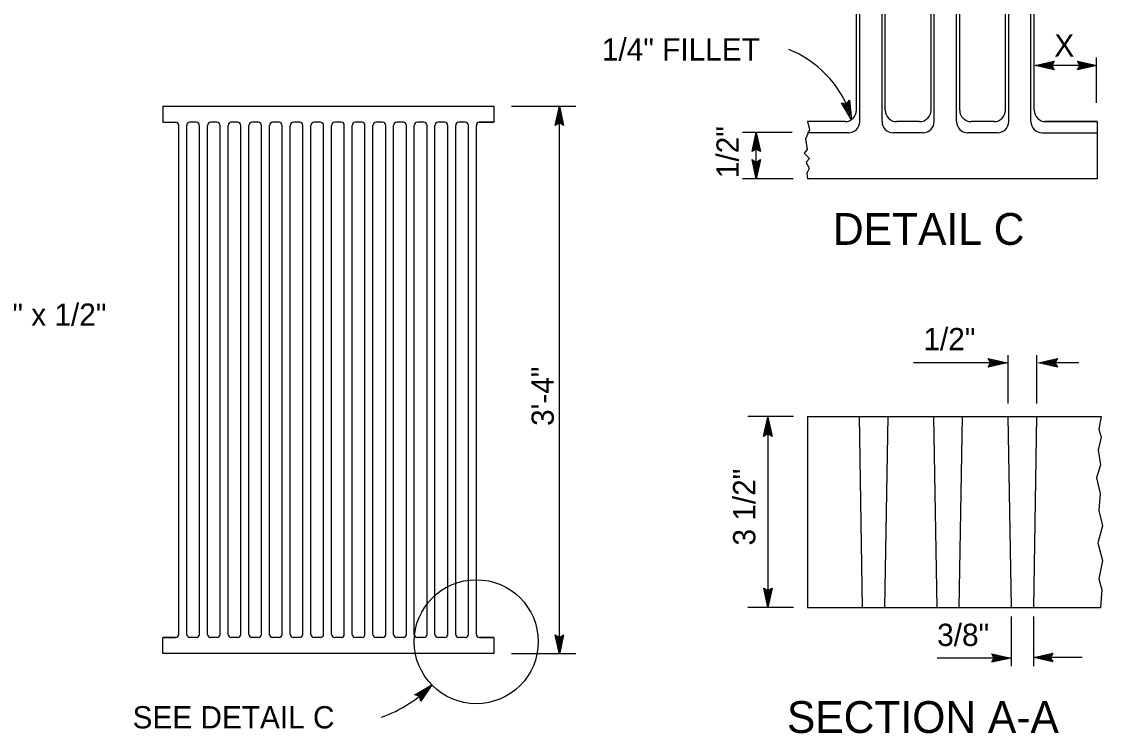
# Model space of a CAD drawing. Extents: x -894 to 866, y -472 to 714.
# Drawn here: x -304.7 to 34.8, y 324.4 to 548.1 of the extents above; entities that cross this region are included whole.
import ezdxf

# ---------------------------------------------------------------- set-up
doc = ezdxf.new("R2010")
doc.units = 0
for name, color, linetype in [('df_DETAIL-anno', 7, 'Continuous'), ('pp_PRESENTATION', 7, 'Continuous'), ('str_Misc-Steel-A', 7, 'Continuous')]:
    doc.layers.add(name, color=color, linetype=linetype)

msp = doc.modelspace()

# ---------------------------------------------------------------- linework, layer by layer
at = {"layer": 'df_DETAIL-anno'}
for p, q in [((32.99, 522.62), (32.99, 536.85)), ((13.74, 534.34), (19.74, 535.67)), ((33.07, 534.34), (13.74, 534.34)), ((19.74, 533), (13.74, 534.34)), ((13.74, 534.34), (13.74, 534.34)), ((19.52, 533.35), (15.12, 534.34)), ((15.13, 534.34), (19.51, 535.31)), ((16.5, 534.33), (19.33, 534.96)), ((19.29, 533.71), (16.5, 534.33)), ((17.88, 534.33), (19.09, 534.6)), ((19.11, 534.06), (17.88, 534.33)), ((19.74, 535.67), (18.94, 534.34)), ((18.94, 534.34), (19.74, 533)), ((19.74, 535.67), (19.74, 535.67)), ((27.87, 534.34), (27.07, 535.68)), ((27.07, 535.68), (27.07, 535.68)), ((27.07, 535.68), (33.07, 534.34)), ((33.07, 534.34), (27.07, 533.01)), ((27.07, 533.01), (27.87, 534.34)), ((27.29, 535.32), (31.69, 534.34)), ((31.68, 534.33), (27.31, 533.37)), ((30.31, 534.34), (27.48, 533.71)), ((27.52, 534.96), (30.31, 534.34)), ((27.7, 534.61), (28.93, 534.34)), ((28.93, 534.34), (27.72, 534.07)), ((33.07, 534.34), (33.07, 534.34)), ((19.74, 533), (19.74, 533)), ((27.07, 533.01), (27.07, 533.01)), ((-45.65, 522.21), (-44.63, 523.38)), ((-44.9, 523.07), (-44.46, 518.58)), ((-44.63, 523.38), (-44.63, 523.38)), ((-44.63, 523.38), (-44.03, 517.27)), ((-150.83, 521.49), (-130.59, 521.49)), ((-137.12, 515.49), (-135.78, 521.49)), ((-136.76, 515.71), (-135.78, 520.11)), ((-135.78, 349.31), (-135.78, 521.49)), ((-135.78, 521.49), (-135.78, 521.49)), ((-135.78, 521.49), (-134.45, 515.49)), ((-135.78, 520.1), (-134.81, 515.72)), ((-44.03, 517.27), (-47.17, 522.55)), ((-47.17, 522.55), (-47.17, 522.55)), ((-47.17, 522.55), (-45.65, 522.21)), ((-44.47, 518.59), (-46.75, 522.44)), ((-44.89, 519.89), (-46.37, 522.38)), ((-45.32, 521.2), (-45.95, 522.27)), ((-45.45, 522.46), (-45.32, 521.2)), ((-45.17, 522.73), (-44.89, 519.89)), ((-135.78, 516.29), (-137.12, 515.49)), ((-136.4, 515.94), (-135.78, 518.73)), ((-136.06, 516.12), (-135.78, 517.34)), ((-135.78, 518.73), (-135.16, 515.9)), ((-135.78, 517.34), (-135.52, 516.14)), ((-134.45, 515.49), (-135.78, 516.29)), ((-44.03, 517.27), (-44.03, 517.27)), ((-137.12, 515.49), (-137.12, 515.49)), ((-134.45, 515.49), (-134.45, 515.49)), ((-62.65, 513.26), (-78.19, 513.26)), ((-75.24, 507.26), (-73.9, 513.26)), ((-73.9, 498.74), (-73.9, 513.26)), ((-73.9, 513.26), (-73.9, 513.26)), ((-73.9, 513.26), (-72.57, 507.26)), ((-74.89, 507.48), (-73.9, 511.88)), ((-74.53, 507.71), (-73.9, 510.5)), ((-73.9, 511.87), (-72.93, 507.5)), ((-73.9, 510.5), (-73.28, 507.67)), ((-73.9, 508.06), (-75.24, 507.26)), ((-75.24, 507.26), (-75.24, 507.26)), ((-74.18, 507.89), (-73.91, 509.12)), ((-73.91, 509.12), (-73.64, 507.91)), ((-72.57, 507.26), (-73.9, 508.06)), ((-72.57, 507.26), (-72.57, 507.26)), ((-73.9, 498.74), (-75.23, 504.74)), ((-75.23, 504.74), (-75.23, 504.74)), ((-75.23, 504.74), (-73.9, 503.94)), ((-73.91, 500.13), (-74.87, 504.51)), ((-73.9, 501.5), (-74.53, 504.33)), ((-73.9, 502.88), (-74.17, 504.09)), ((-73.9, 503.94), (-72.56, 504.74)), ((-72.56, 504.74), (-73.9, 498.74)), ((-72.92, 504.52), (-73.9, 500.12)), ((-73.28, 504.29), (-73.9, 501.5)), ((-73.62, 504.11), (-73.9, 502.88)), ((-72.56, 504.74), (-72.56, 504.74)), ((-62.3, 498.74), (-78.19, 498.74)), ((-73.9, 498.74), (-73.9, 498.74)), ((-0.27, 440.84), (-1.07, 442.18)), ((-1.07, 442.18), (-1.07, 442.18)), ((-1.07, 442.18), (4.93, 440.84)), ((-0.85, 441.82), (3.55, 440.84)), ((-0.61, 441.46), (2.17, 440.84)), ((5.22, 428.09), (5.22, 443.31)), ((14.28, 428.09), (14.28, 443.31)), ((14.75, 440.84), (20.75, 442.17)), ((16.14, 440.84), (20.51, 441.81)), ((17.51, 440.84), (20.34, 441.46)), ((20.75, 442.17), (19.95, 440.84)), ((20.75, 442.17), (20.75, 442.17)), ((4.93, 440.84), (-24.55, 440.84)), ((4.93, 440.84), (-1.07, 439.51)), ((-1.07, 439.51), (-0.27, 440.84)), ((-1.07, 439.51), (-1.07, 439.51)), ((3.54, 440.83), (-0.83, 439.87)), ((2.17, 440.84), (-0.65, 440.21)), ((-0.44, 441.12), (0.79, 440.84)), ((0.79, 440.84), (-0.42, 440.57)), ((4.93, 440.84), (4.93, 440.84)), ((20.75, 439.5), (14.75, 440.84)), ((14.75, 440.84), (14.75, 440.84)), ((20.53, 439.85), (16.13, 440.84)), ((27.49, 440.84), (16.22, 440.84)), ((20.3, 440.21), (17.51, 440.84)), ((18.89, 440.83), (20.1, 441.1)), ((20.12, 440.56), (18.89, 440.83)), ((19.95, 440.84), (20.75, 439.5)), ((20.75, 439.5), (20.75, 439.5)), ((-62.22, 423.99), (-76.6, 423.99)), ((-71.63, 417.73), (-70.29, 423.73)), ((-71.28, 417.95), (-70.29, 422.35)), ((-70.29, 423.98), (-70.29, 363.99)), ((-70.29, 423.73), (-70.29, 423.73)), ((-70.29, 423.73), (-68.96, 417.73)), ((-70.29, 422.34), (-69.32, 417.96)), ((-70.29, 418.53), (-71.63, 417.73)), ((-71.63, 417.73), (-71.63, 417.73)), ((-70.92, 418.18), (-70.29, 420.97)), ((-70.57, 418.36), (-70.3, 419.59)), ((-70.3, 419.59), (-70.03, 418.38)), ((-70.29, 420.97), (-69.67, 418.14)), ((-68.96, 417.73), (-70.29, 418.53)), ((-68.96, 417.73), (-68.96, 417.73)), ((-70.25, 364.07), (-71.58, 370.07)), ((-71.58, 370.07), (-71.58, 370.07)), ((-71.58, 370.07), (-70.25, 369.27)), ((-70.25, 365.46), (-71.22, 369.84)), ((-70.25, 366.83), (-70.88, 369.66)), ((-70.25, 368.21), (-70.52, 369.42)), ((-70.25, 369.27), (-68.91, 370.07)), ((-68.91, 370.07), (-70.25, 364.07)), ((-69.27, 369.85), (-70.25, 365.45)), ((-69.63, 369.62), (-70.25, 366.83)), ((-69.97, 369.44), (-70.25, 368.21)), ((-68.91, 370.07), (-68.91, 370.07)), ((-62.22, 363.99), (-76.6, 363.99)), ((-70.25, 364.07), (-70.25, 364.07)), ((6.19, 361.16), (6.19, 345.53)), ((13.2, 361.16), (13.2, 345.53)), ((-135.78, 349.31), (-137.11, 355.31)), ((-137.11, 355.31), (-137.11, 355.31)), ((-137.11, 355.31), (-135.78, 354.51)), ((-135.78, 350.7), (-136.75, 355.08)), ((-135.78, 352.07), (-136.4, 354.9)), ((-135.78, 353.46), (-136.05, 354.66)), ((-135.78, 354.51), (-134.44, 355.31)), ((-134.44, 355.31), (-135.78, 349.31)), ((-134.8, 355.09), (-135.78, 350.69)), ((-135.16, 354.86), (-135.78, 352.07)), ((-135.5, 354.68), (-135.78, 353.46)), ((-134.44, 355.31), (-134.44, 355.31)), ((-150.83, 349.49), (-130.59, 349.49)), ((-135.78, 349.31), (-135.78, 349.31)), ((6.07, 348.06), (-17.03, 348.06)), ((0.87, 348.06), (0.07, 349.4)), ((0.07, 349.4), (0.07, 349.4)), ((0.07, 349.4), (6.07, 348.06)), ((6.07, 348.06), (0.07, 346.73)), ((0.07, 346.73), (0.87, 348.06)), ((0.07, 346.73), (0.07, 346.73)), ((0.28, 349.04), (4.69, 348.06)), ((4.68, 348.05), (0.3, 347.08)), ((3.3, 348.06), (0.48, 347.43)), ((0.52, 348.68), (3.3, 348.06)), ((0.69, 348.33), (1.92, 348.06)), ((1.92, 348.06), (0.71, 347.79)), ((6.07, 348.06), (6.07, 348.06)), ((13.26, 348.22), (19.26, 349.55)), ((28.45, 348.22), (13.26, 348.22)), ((19.26, 346.88), (13.26, 348.22)), ((13.26, 348.22), (13.26, 348.22)), ((19.04, 347.24), (14.64, 348.22)), ((14.65, 348.22), (19.02, 349.19)), ((16.02, 348.22), (18.85, 348.84)), ((18.81, 347.6), (16.02, 348.22)), ((17.4, 348.22), (18.61, 348.48)), ((18.63, 347.94), (17.4, 348.22)), ((19.26, 349.55), (18.46, 348.22)), ((18.46, 348.22), (19.26, 346.88)), ((19.26, 349.55), (19.26, 349.55)), ((19.26, 346.88), (19.26, 346.88)), ((-181.16, 336.51), (-175.85, 339.6)), ((-175.85, 339.6), (-179.35, 334.55)), ((-175.85, 339.6), (-175.85, 339.6)), ((-179.67, 336.07), (-181.16, 336.51)), ((-181.16, 336.51), (-181.16, 336.51)), ((-180.76, 336.4), (-176.86, 338.67)), ((-180.35, 336.29), (-177.88, 337.73)), ((-179.98, 336.16), (-178.89, 336.79)), ((-178.89, 336.79), (-179.6, 335.78)), ((-177.88, 337.73), (-179.53, 335.35)), ((-176.87, 338.66), (-179.42, 334.98)), ((-179.35, 334.55), (-179.67, 336.07)), ((-179.35, 334.55), (-179.35, 334.55))]:
    msp.add_line(p, q, dxfattribs=at)
for centre, radius, start, end in [((-76.54, 507.79), 34.12, 20.2098, 67.8453), ((-205.9, 368.89), 41.96, 289.9005, 315.7296)]:
    msp.add_arc(centre, radius, start, end, dxfattribs=at)
at = {"layer": 'pp_PRESENTATION'}
msp.add_circle((-161.9, 353.19), 19.49, dxfattribs=at)
at = {"layer": 'str_Misc-Steel-A'}
for p, q in [((-42.4, 520.3), (-42.4, 599.2)), ((-41.4, 516.7), (-41.4, 598.54)), ((-34.4, 516.7), (-34.4, 598.54)), ((-33.4, 520.3), (-33.4, 599.2)), ((-19, 520.3), (-19, 599.2)), ((-18, 516.7), (-18, 598.14)), ((-11, 516.7), (-11, 598.14)), ((-10, 520.3), (-10, 599.2)), ((4.4, 520.3), (4.4, 599.2)), ((5.4, 516.7), (5.4, 597.96)), ((12.4, 516.7), (12.4, 597.96)), ((13.4, 520.3), (13.4, 599.2)), ((-260.35, 521.49), (-156.35, 521.49)), ((-260.35, 521.49), (-260.35, 516.49)), ((-156.35, 521.49), (-156.35, 516.49)), ((-260.35, 516.49), (-256.31, 516.49)), ((-249.85, 516.49), (-251.85, 516.49)), ((-243.35, 516.49), (-245.35, 516.49)), ((-236.85, 516.49), (-238.85, 516.49)), ((-230.35, 516.49), (-232.35, 516.49)), ((-223.85, 516.49), (-225.85, 516.49)), ((-217.35, 516.49), (-219.35, 516.49)), ((-210.85, 516.49), (-212.85, 516.49)), ((-204.35, 516.49), (-206.35, 516.49)), ((-197.85, 516.49), (-199.85, 516.49)), ((-191.35, 516.49), (-193.35, 516.49)), ((-184.85, 516.49), (-186.85, 516.49)), ((-178.35, 516.49), (-180.35, 516.49)), ((-171.85, 516.49), (-173.85, 516.49)), ((-166.29, 516.49), (-167.35, 516.49)), ((-165.35, 516.49), (-166.29, 516.49)), ((-159.33, 516.49), (-161.01, 516.49)), ((-160.96, 516.49), (-156.35, 516.49)), ((-156.35, 516.49), (-160.85, 516.49)), ((-46, 516.7), (-57.84, 516.7)), ((-22.6, 516.7), (-29.8, 516.7)), ((0.8, 516.7), (-6.4, 516.7)), ((33.2, 516.7), (16.71, 516.7)), ((17, 516.7), (33.2, 516.7)), ((33.2, 516.7), (33.2, 498.7)), ((-255.35, 355.49), (-255.35, 515.49)), ((-252.85, 355.49), (-252.85, 515.49)), ((-248.85, 355.49), (-248.85, 515.49)), ((-246.35, 355.49), (-246.35, 515.49)), ((-242.35, 355.49), (-242.35, 515.49)), ((-239.85, 355.49), (-239.85, 515.49)), ((-235.85, 355.49), (-235.85, 515.49)), ((-233.35, 355.49), (-233.35, 515.49)), ((-229.35, 355.49), (-229.35, 515.49)), ((-226.85, 355.49), (-226.85, 515.49)), ((-222.85, 355.49), (-222.85, 515.49)), ((-220.35, 355.49), (-220.35, 515.49)), ((-216.35, 355.49), (-216.35, 515.49)), ((-213.85, 355.49), (-213.85, 515.49)), ((-209.85, 355.49), (-209.85, 515.49)), ((-207.35, 355.49), (-207.35, 515.49)), ((-203.35, 355.49), (-203.35, 515.49)), ((-200.85, 355.49), (-200.85, 515.49)), ((-196.85, 355.49), (-196.85, 515.49)), ((-194.35, 355.49), (-194.35, 515.49)), ((-190.35, 355.49), (-190.35, 515.49)), ((-187.85, 355.49), (-187.85, 515.49)), ((-183.85, 355.49), (-183.85, 515.49)), ((-181.35, 355.49), (-181.35, 515.49)), ((-177.35, 355.49), (-177.35, 515.49)), ((-174.85, 355.49), (-174.85, 515.49)), ((-170.85, 355.49), (-170.85, 515.49)), ((-168.35, 355.49), (-168.35, 515.49)), ((-164.35, 355.49), (-164.35, 515.49)), ((-161.85, 355.49), (-161.85, 515.49)), ((-44.9, 513.2), (-57.84, 513.2)), ((-21.5, 513.2), (-30.9, 513.2)), ((1.9, 513.2), (-7.5, 513.2)), ((15.9, 513.2), (33.2, 513.2)), ((33.2, 498.7), (-57.84, 498.7)), ((-57.84, 423.99), (-57.84, 363.99)), ((-57.84, 423.99), (34.43, 423.99)), ((-41.62, 423.99), (-40.62, 363.99)), ((-32.62, 423.99), (-33.62, 363.99)), ((-18.22, 423.85), (-17.22, 363.99)), ((-9.22, 423.99), (-10.22, 363.99)), ((5.18, 423.97), (6.17, 364.15)), ((14.18, 424), (13.18, 363.92)), ((-57.84, 363.99), (34.27, 363.99)), ((-33.84, 363.99), (-30.07, 363.99)), ((-260.35, 349.49), (-260.35, 354.49)), ((-260.35, 354.49), (-256.35, 354.49)), ((-256.34, 354.49), (-260.35, 354.49)), ((-251.11, 354.49), (-251.97, 354.49)), ((-249.85, 354.49), (-251.85, 354.49)), ((-243.35, 354.49), (-245.35, 354.49)), ((-236.85, 354.49), (-238.85, 354.49)), ((-230.35, 354.49), (-232.35, 354.49)), ((-223.85, 354.49), (-225.85, 354.49)), ((-217.35, 354.49), (-219.35, 354.49)), ((-210.85, 354.49), (-212.85, 354.49)), ((-204.35, 354.49), (-206.35, 354.49)), ((-197.85, 354.49), (-199.85, 354.49)), ((-191.35, 354.49), (-193.35, 354.49)), ((-184.85, 354.49), (-186.85, 354.49)), ((-178.35, 354.49), (-180.35, 354.49)), ((-171.85, 354.49), (-173.85, 354.49)), ((-165.35, 354.49), (-167.35, 354.49)), ((-156.35, 354.49), (-160.93, 354.49)), ((-160.85, 354.49), (-156.35, 354.49)), ((-156.35, 354.49), (-156.35, 349.49)), ((-156.35, 349.49), (-260.35, 349.49))]:
    msp.add_line(p, q, dxfattribs=at)
for points in [[(-57.83, 516.73), (-57.23, 514.13), (-58.43, 511.23), (-57.93, 507.93), (-58.83, 506.73), (-57.23, 505.13), (-58.23, 503.93), (-57.33, 501.93), (-58.03, 500.43), (-57.84, 498.7)], [(34.43, 424), (33.73, 420.02), (34.47, 417.44), (33.55, 413.38), (34.29, 408.77), (32.99, 404.71), (34.1, 399.73), (33.73, 394.39), (34.84, 389.59), (33.36, 384.24), (34.84, 378.71), (33.73, 372.99), (34.65, 369.49), (34.27, 363.99)]]:
    msp.add_lwpolyline(points, dxfattribs=at)
for centre, radius, start, end in [((-46, 520.3), 3.6, 270, 0), ((-29.8, 520.3), 3.6, 180, 270), ((-22.6, 520.3), 3.6, 270, 0), ((-6.4, 520.3), 3.6, 180, 270), ((0.8, 520.3), 3.6, 270, 0), ((17, 520.3), 3.6, 180, 270), ((-256.35, 515.49), 1, 0, 90), ((-251.85, 515.49), 1, 90, 180), ((-249.85, 515.49), 1, 0, 90), ((-245.35, 515.49), 1, 90, 180), ((-243.35, 515.49), 1, 0, 90), ((-238.85, 515.49), 1, 90, 180), ((-236.85, 515.49), 1, 0, 90), ((-232.35, 515.49), 1, 90, 180), ((-230.35, 515.49), 1, 0, 90), ((-225.85, 515.49), 1, 90, 180), ((-223.85, 515.49), 1, 0, 90), ((-219.35, 515.49), 1, 90, 180), ((-217.35, 515.49), 1, 0, 90), ((-212.85, 515.49), 1, 90, 180), ((-210.85, 515.49), 1, 0, 90), ((-206.35, 515.49), 1, 90, 180), ((-204.35, 515.49), 1, 0, 90), ((-199.85, 515.49), 1, 90, 180), ((-197.85, 515.49), 1, 0, 90), ((-193.35, 515.49), 1, 90, 180), ((-191.35, 515.49), 1, 0, 90), ((-186.85, 515.49), 1, 90, 180), ((-184.85, 515.49), 1, 0, 90), ((-180.35, 515.49), 1, 90, 180), ((-178.35, 515.49), 1, 0, 90), ((-173.85, 515.49), 1, 90, 180), ((-171.85, 515.49), 1, 0, 90), ((-167.35, 515.49), 1, 90, 180), ((-165.35, 515.49), 1, 0, 90), ((-160.85, 515.49), 1, 90, 180), ((-44.9, 516.7), 3.5, 270, 0), ((-30.9, 516.7), 3.5, 180, 270), ((-21.5, 516.7), 3.5, 270, 0), ((-7.5, 516.7), 3.5, 180, 270), ((1.9, 516.7), 3.5, 270, 0), ((15.9, 516.7), 3.5, 180, 270), ((-256.35, 355.49), 1, 270, 0), ((-256.35, 355.49), 1, 270, 0), ((-251.85, 355.49), 1, 180, 270), ((-249.85, 355.49), 1, 270, 0), ((-245.35, 355.49), 1, 180, 270), ((-243.35, 355.49), 1, 270, 0), ((-238.85, 355.49), 1, 180, 270), ((-236.85, 355.49), 1, 270, 0), ((-232.35, 355.49), 1, 180, 270), ((-230.35, 355.49), 1, 270, 0), ((-225.85, 355.49), 1, 180, 270), ((-223.85, 355.49), 1, 270, 0), ((-219.35, 355.49), 1, 180, 270), ((-217.35, 355.49), 1, 270, 0), ((-212.85, 355.49), 1, 180, 270), ((-210.85, 355.49), 1, 270, 0), ((-206.35, 355.49), 1, 180, 270), ((-204.35, 355.49), 1, 270, 0), ((-199.85, 355.49), 1, 180, 270), ((-197.85, 355.49), 1, 270, 0), ((-193.35, 355.49), 1, 180, 270), ((-191.35, 355.49), 1, 270, 0), ((-186.85, 355.49), 1, 180, 270), ((-184.85, 355.49), 1, 270, 0), ((-180.35, 355.49), 1, 180, 270), ((-178.35, 355.49), 1, 270, 0), ((-173.85, 355.49), 1, 180, 270), ((-171.85, 355.49), 1, 270, 0), ((-167.35, 355.49), 1, 180, 270), ((-165.35, 355.49), 1, 270, 0), ((-160.85, 355.49), 1, 180, 270)]:
    msp.add_arc(centre, radius, start, end, dxfattribs=at)

# ---------------------------------------------------------------- texts
at = {"layer": 'df_DETAIL-anno'}
for s, height, p in [('X', 7, (19.74, 537.15)), ('1/4" FILLET', 7, (-122.41, 535.89)), ('DETAIL C', 10, (-49.82, 477.95)), ('3 1/2" x 1/2"', 7, (-328.45, 452.5)), ('1/2"', 7, (-21.39, 444.83)), ('3/8"', 7, (-17.07, 351.84)), ('SEE DETAIL C', 7, (-269.88, 325.94)), ('SECTION A-A', 10, (-64.28, 324.51))]:
    msp.add_text(s, height=height, dxfattribs=at).set_placement(p)
for s, p in [('1/2"', (-79.42, 498.92)), ('3\'-4"', (-137.53, 421.03)), ('3 1/2"', (-74.2, 383.43))]:
    msp.add_text(s, height=7, rotation=90, dxfattribs=at).set_placement(p)

doc.saveas('drawing.dxf')
